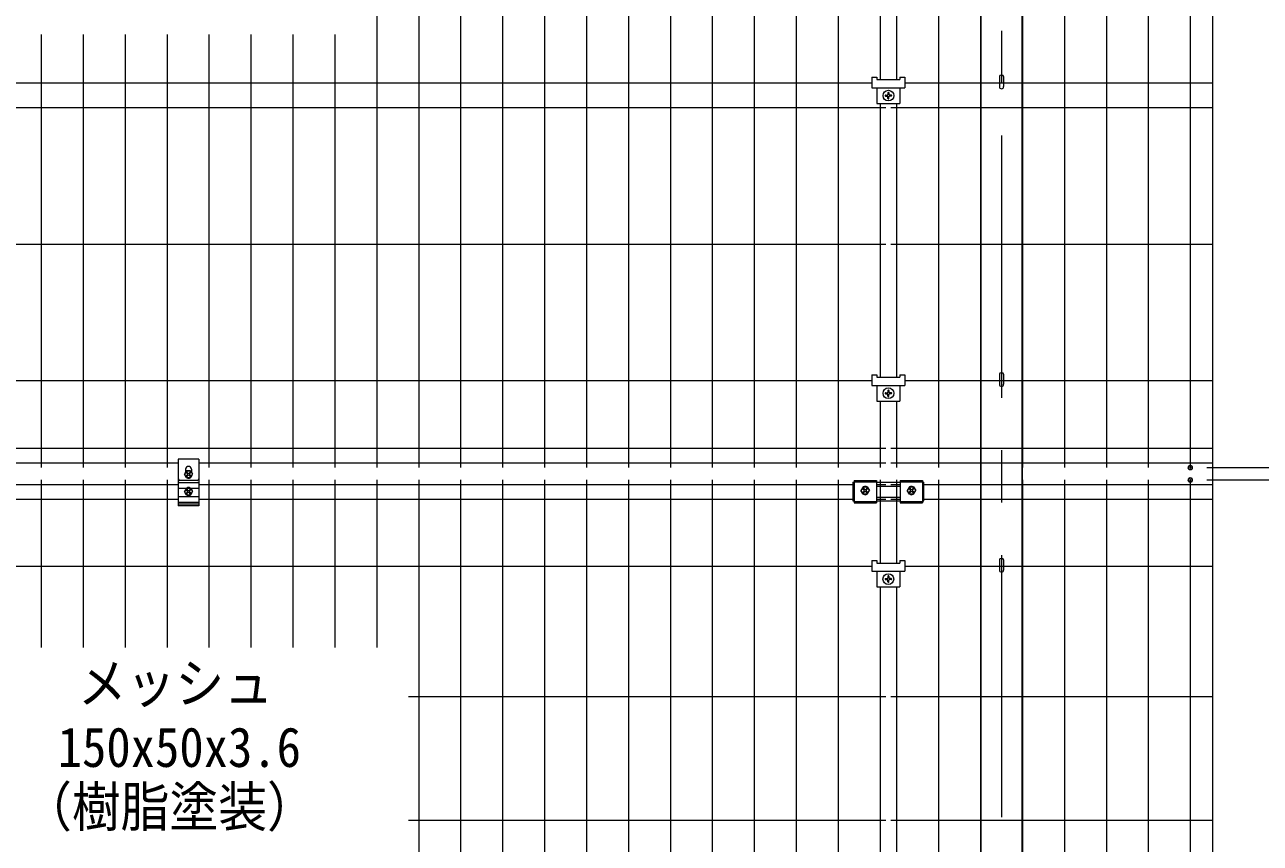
# Model space of a CAD drawing. Units: millimetres, scale not verified. Extents: x -4200 to 4200, y -2970 to 2970.
# Drawn here: x -2621 to -1125, y -646 to 346 of the extents above; entities that cross this region are included whole.
import ezdxf
from ezdxf.enums import TextEntityAlignment as Align

# ---------------------------------------------------------------- set-up
doc = ezdxf.new("R2010")
doc.units = ezdxf.units.MM
doc.header["$LTSCALE"] = 10
doc.header["$PDMODE"] = 32
doc.header["$PDSIZE"] = 5
doc.linetypes.add('USER1', pattern=[50.8, 31.75, -6.35, 6.35, -6.35])
for name, color, linetype, lineweight in [('0-1_D-STR-DIM', 7, 'Continuous', 13), ('0-4_D-STR1', 1, 'Continuous', 25), ('0-5_D-BMK', 2, 'USER1', 13), ('0-9_D-STR3', 3, 'Continuous', 13), ('0-A_D-STR2', 7, 'Continuous', 13), ('0-B_D-STR-TXT', 7, 'Continuous', 13)]:
    doc.layers.add(name, color=color, linetype=linetype, lineweight=lineweight)
doc.layers.add('0-3_Defpoints', color=8, linetype='Continuous')
doc.styles.add('ＭＳ ゴシック', font='')
doc.styles.get('ＭＳ ゴシック').set_extended_font_data('MS Gothic')

msp = doc.modelspace()

# ---------------------------------------------------------------- linework, layer by layer
at = {"layer": '0-1_D-STR-DIM'}
for p, q in [((-1183, 791.68), (-1183, -1707.18)), ((-1190.03, -190.75), (-1031.69, -190.75)), ((-1190.03, -190.75), (-1031.72, -190.75)), ((-1190.03, -205.75), (-1031.69, -205.75)), ((-1190.03, -205.75), (-1031.66, -205.75))]:
    msp.add_line(p, q, dxfattribs=at)
at = {"layer": '0-3_Defpoints'}
for p in [(-1210.03, -190.75), (-1210.03, -190.75), (-1210.03, -205.75), (-1210.03, -205.75)]:
    msp.add_point(p, dxfattribs=at)
at = {"layer": '0-4_D-STR1'}
for p, q in [((-1463.47, -2070.75), (-1463.47, 707.25)), ((-1413.47, -2070.75), (-1413.47, 707.25))]:
    msp.add_line(p, q, dxfattribs=at)
at = {"layer": '0-5_D-BMK'}
msp.add_line((-1438.47, 719.32), (-1438.47, -2085.87), dxfattribs=at)
at = {"layer": '0-9_D-STR3'}
for p, q in [((-1595.43, 282.05), (-1589.43, 282.05)), ((-1595.43, 282.05), (-1595.43, 269.25)), ((-1595.43, 269.25), (-1555.43, 269.25)), ((-1589.43, 282.05), (-1589.43, 279.15)), ((-1589.43, 279.15), (-1561.43, 279.15)), ((-1589.43, 269.25), (-1589.43, 250.25)), ((-1561.43, 282.05), (-1555.43, 282.05)), ((-1561.43, 282.05), (-1561.43, 279.15)), ((-1561.43, 269.25), (-1561.43, 250.25)), ((-1555.43, 282.05), (-1555.43, 269.25)), ((-1441.07, 282.92), (-1441.07, 270.75)), ((-1435.87, 282.92), (-1435.87, 270.75)), ((-1578.89, 260.25), (-1576.89, 260.25)), ((-1578.89, 259.25), (-1576.89, 259.25)), ((-1575.89, 263.25), (-1575.89, 261.25)), ((-1575.89, 256.25), (-1575.89, 258.25)), ((-1574.89, 263.25), (-1574.89, 261.25)), ((-1574.89, 256.25), (-1574.89, 258.25)), ((-1571.89, 260.25), (-1573.89, 260.25)), ((-1571.89, 259.25), (-1573.89, 259.25)), ((-1589.43, 250.25), (-1561.43, 250.25)), ((-1595.43, -78.45), (-1589.43, -78.45)), ((-1595.43, -78.45), (-1595.43, -91.25)), ((-1589.43, -78.45), (-1589.43, -81.35)), ((-1589.43, -81.35), (-1561.43, -81.35)), ((-1561.43, -78.45), (-1555.43, -78.45)), ((-1561.43, -78.45), (-1561.43, -81.35)), ((-1555.43, -78.45), (-1555.43, -91.25)), ((-1441.07, -77.58), (-1441.07, -89.75)), ((-1435.87, -77.58), (-1435.87, -89.75)), ((-1595.43, -91.25), (-1555.43, -91.25)), ((-1589.43, -91.25), (-1589.43, -110.25)), ((-1578.89, -100.25), (-1576.89, -100.25)), ((-1578.89, -101.25), (-1576.89, -101.25)), ((-1575.89, -97.25), (-1575.89, -99.25)), ((-1575.89, -104.25), (-1575.89, -102.25)), ((-1574.89, -97.25), (-1574.89, -99.25)), ((-1574.89, -104.25), (-1574.89, -102.25)), ((-1571.89, -100.25), (-1573.89, -100.25)), ((-1571.89, -101.25), (-1573.89, -101.25)), ((-1561.43, -91.25), (-1561.43, -110.25)), ((-1589.43, -110.25), (-1561.43, -110.25)), ((-2434.99, -180.58), (-2434.99, -237.01)), ((-2409.99, -180.58), (-2434.99, -180.58)), ((-2425.99, -192.77), (-2425.99, -196.42)), ((-2418.99, -192.77), (-2418.99, -196.42)), ((-2409.99, -180.58), (-2409.99, -237.01)), ((-2409.99, -209.31), (-2435.05, -209.31)), ((-2411.99, -206.22), (-2432.99, -206.22)), ((-2424.95, -194.62), (-2427.41, -198.88)), ((-2424.95, -203.14), (-2427.41, -198.88)), ((-2425.22, -196.83), (-2423.85, -198.2)), ((-2425.22, -200.93), (-2423.85, -199.56)), ((-2420.03, -194.62), (-2424.95, -194.62)), ((-2420.03, -203.14), (-2424.95, -203.14)), ((-2424.54, -196.15), (-2423.17, -197.52)), ((-2424.54, -201.61), (-2423.17, -200.25)), ((-2420.44, -196.15), (-2421.81, -197.52)), ((-2420.44, -201.61), (-2421.81, -200.25)), ((-2419.76, -196.83), (-2421.12, -198.2)), ((-2419.76, -200.93), (-2421.12, -199.56)), ((-2420.03, -194.62), (-2417.57, -198.88)), ((-2420.03, -203.14), (-2417.57, -198.88)), ((-1618.47, -208.23), (-1618.47, -230.98)), ((-1618.47, -208.23), (-1616.97, -208.23)), ((-1616.97, -206.37), (-1616.97, -233.56)), ((-1616.97, -206.37), (-1589.97, -206.37)), ((-1616.97, -207.95), (-1589.97, -207.95)), ((-1589.97, -206.37), (-1589.97, -233.56)), ((-1560.97, -208.95), (-1589.97, -208.95)), ((-1560.97, -206.37), (-1560.97, -233.56)), ((-1560.97, -206.37), (-1533.97, -206.37)), ((-1560.97, -207.95), (-1533.97, -207.95)), ((-1533.97, -206.37), (-1533.97, -233.56)), ((-1533.97, -208.23), (-1532.47, -208.23)), ((-1532.47, -230.98), (-1532.47, -208.23)), ((-2434.99, -215.74), (-2425.09, -215.74)), ((-2424.95, -215.49), (-2427.41, -219.75)), ((-2424.95, -224.01), (-2427.41, -219.75)), ((-2425.22, -217.7), (-2423.85, -219.06)), ((-2425.22, -221.79), (-2423.85, -220.43)), ((-2420.03, -215.49), (-2424.95, -215.49)), ((-2420.03, -224.01), (-2424.95, -224.01)), ((-2424.54, -217.02), (-2423.17, -218.38)), ((-2424.54, -222.48), (-2423.17, -221.11)), ((-2420.44, -217.02), (-2421.81, -218.38)), ((-2420.44, -222.48), (-2421.81, -221.11)), ((-2419.76, -217.7), (-2421.12, -219.06)), ((-2419.76, -221.79), (-2421.12, -220.43)), ((-2420.03, -215.49), (-2417.57, -219.75)), ((-2420.03, -224.01), (-2417.57, -219.75)), ((-2419.89, -215.74), (-2409.99, -215.74)), ((-1618.47, -213.2), (-1616.97, -213.2)), ((-1606.02, -214.17), (-1608.56, -218.58)), ((-1606.02, -222.99), (-1608.56, -218.58)), ((-1606.3, -216.46), (-1604.88, -217.87)), ((-1606.3, -220.7), (-1604.88, -219.29)), ((-1600.92, -214.17), (-1606.02, -214.17)), ((-1600.92, -222.99), (-1606.02, -222.99)), ((-1605.59, -215.75), (-1604.17, -217.17)), ((-1605.59, -221.41), (-1604.17, -219.99)), ((-1601.35, -215.75), (-1602.76, -217.17)), ((-1601.35, -221.41), (-1602.76, -219.99)), ((-1600.64, -216.46), (-1602.05, -217.87)), ((-1600.64, -220.7), (-1602.05, -219.29)), ((-1600.92, -214.17), (-1598.37, -218.58)), ((-1600.92, -222.99), (-1598.37, -218.58)), ((-1589.97, -213.2), (-1560.97, -213.2)), ((-1550.02, -214.17), (-1552.56, -218.58)), ((-1550.02, -222.99), (-1552.56, -218.58)), ((-1550.3, -216.46), (-1548.88, -217.87)), ((-1550.3, -220.7), (-1548.88, -219.29)), ((-1544.92, -214.17), (-1550.02, -214.17)), ((-1544.92, -222.99), (-1550.02, -222.99)), ((-1549.59, -215.75), (-1548.17, -217.17)), ((-1549.59, -221.41), (-1548.17, -219.99)), ((-1545.35, -215.75), (-1546.76, -217.17)), ((-1545.35, -221.41), (-1546.76, -219.99)), ((-1544.64, -216.46), (-1546.05, -217.87)), ((-1544.64, -220.7), (-1546.05, -219.29)), ((-1544.92, -214.17), (-1542.37, -218.58)), ((-1544.92, -222.99), (-1542.37, -218.58)), ((-1533.97, -213.2), (-1532.47, -213.2)), ((-2410.02, -233.04), (-2435.02, -233.04)), ((-2434.99, -225.69), (-2409.99, -225.69)), ((-2409.99, -234.97), (-2434.99, -234.97)), ((-2409.99, -237.01), (-2434.99, -237.01)), ((-1618.47, -226.73), (-1616.97, -226.73)), ((-1618.47, -230.98), (-1616.97, -230.98)), ((-1616.97, -231.98), (-1589.97, -231.98)), ((-1616.97, -233.56), (-1589.97, -233.56)), ((-1589.97, -226.73), (-1560.97, -226.73)), ((-1589.97, -230.98), (-1560.97, -230.98)), ((-1560.97, -231.98), (-1533.97, -231.98)), ((-1560.97, -233.56), (-1533.97, -233.56)), ((-1533.97, -226.73), (-1532.47, -226.73)), ((-1533.97, -230.98), (-1532.47, -230.98)), ((-1595.46, -303.47), (-1589.46, -303.47)), ((-1595.46, -303.47), (-1595.46, -316.27)), ((-1589.46, -303.47), (-1589.46, -306.37)), ((-1589.46, -306.37), (-1561.46, -306.37)), ((-1587.24, -306.35), (-1587.24, -306.37)), ((-1583.64, -306.35), (-1583.64, -306.37)), ((-1567.21, -306.35), (-1567.21, -306.37)), ((-1563.61, -306.35), (-1563.61, -306.37)), ((-1561.43, -303.48), (-1561.43, -306.38)), ((-1441.07, -302.63), (-1441.07, -314.8)), ((-1435.87, -302.63), (-1435.87, -314.8)), ((-1595.46, -316.27), (-1555.46, -316.27)), ((-1589.46, -316.27), (-1589.46, -335.27)), ((-1578.92, -325.27), (-1576.92, -325.27)), ((-1578.92, -326.27), (-1576.92, -326.27)), ((-1575.92, -322.27), (-1575.92, -324.27)), ((-1575.92, -329.27), (-1575.92, -327.27)), ((-1575.89, -322.28), (-1575.89, -324.28)), ((-1575.89, -329.28), (-1575.89, -327.28)), ((-1574.92, -322.27), (-1574.92, -324.27)), ((-1574.92, -329.27), (-1574.92, -327.27)), ((-1574.89, -322.28), (-1574.89, -324.28)), ((-1574.89, -329.28), (-1574.89, -327.28)), ((-1571.92, -325.27), (-1573.92, -325.27)), ((-1571.92, -326.27), (-1573.92, -326.27)), ((-1571.89, -325.28), (-1573.89, -325.28)), ((-1571.89, -326.28), (-1573.89, -326.28)), ((-1561.46, -316.27), (-1561.46, -335.27)), ((-1561.43, -316.28), (-1561.43, -335.28)), ((-1589.46, -335.27), (-1561.46, -335.27))]:
    msp.add_line(p, q, dxfattribs=at)
msp.add_lwpolyline([(-1561.43, -303.48), (-1555.43, -303.48), (-1555.43, -316.28)], dxfattribs=at)
for centre, radius in [((-1575.39, 259.75), 6.5), ((-1575.39, -100.75), 6.5), ((-2422.49, -198.88), 4.26), ((-2422.49, -219.75), 4.26), ((-1603.47, -218.58), 4.41), ((-1547.47, -218.58), 4.41), ((-1575.42, -325.77), 6.5)]:
    msp.add_circle(centre, radius, dxfattribs=at)
for centre, radius, start, end in [((-1438.47, 270.75), 2.6, 180, 0), ((-1578.89, 259.75), 0.5, 90.00001, 270), ((-1576.89, 261.25), 1, 270, 0.00001), ((-1576.89, 258.25), 1, 0, 90), ((-1575.39, 263.25), 0.5, 0, 179.99999), ((-1575.39, 256.25), 0.5, 180.00002, 0.00001), ((-1573.89, 261.25), 1, 180.00001, 270), ((-1573.89, 258.25), 1, 90, 180.00001), ((-1571.89, 259.75), 0.5, 270.00049, 90.00046), ((-1578.89, -100.75), 0.5, 90.00001, 270), ((-1576.89, -99.25), 1, 270, 0.00001), ((-1576.89, -102.25), 1, 0, 90), ((-1575.39, -97.25), 0.5, 0, 179.99999), ((-1575.39, -104.25), 0.5, 180.00002, 0.00001), ((-1573.89, -99.25), 1, 180.00001, 270), ((-1573.89, -102.25), 1, 90, 180.00001), ((-1571.89, -100.75), 0.5, 270.00049, 90.00046), ((-1438.47, -89.75), 2.6, 180, 0), ((-2422.49, -192.77), 3.5, 0, 180), ((-2410.01, -188.76), 0.02, 270, 0), ((-2432.99, -204.22), 2, 180, 270), ((-2424.88, -196.49), 0.483, 44.99953, 224.99952), ((-2424.88, -201.27), 0.483, 135, 314.99998), ((-2422.49, -200.09), 3.62, 237.53826, 302.46174), ((-2424.54, -198.88), 0.965, 314.99999, 45), ((-2422.49, -196.83), 0.965, 225.00001, 314.99999), ((-2422.49, -200.93), 0.965, 45, 135), ((-2420.44, -198.88), 0.965, 135, 225.00001), ((-2420.1, -196.49), 0.483, 315, 135), ((-2420.1, -201.27), 0.483, 225.00001, 44.99999), ((-2411.99, -204.22), 2, 270, 0), ((-2424.88, -217.36), 0.483, 44.99953, 224.99952), ((-2424.88, -222.13), 0.483, 135, 314.99998), ((-2422.49, -218.54), 3.62, 57.53826, 122.46174), ((-2422.49, -220.95), 3.62, 237.53826, 302.46174), ((-2424.54, -219.75), 0.965, 314.99999, 45), ((-2422.49, -217.7), 0.965, 225.00001, 314.99999), ((-2422.49, -221.79), 0.965, 45, 135), ((-2420.44, -219.75), 0.965, 135, 225.00001), ((-2420.1, -217.36), 0.483, 315, 135), ((-2420.1, -222.13), 0.483, 225.00001, 44.99999), ((-1605.94, -216.1), 0.5, 44.99953, 224.99952), ((-1605.94, -221.05), 0.5, 135, 314.99998), ((-1603.47, -217.33), 3.75, 57.53826, 122.46174), ((-1603.47, -219.83), 3.75, 237.53826, 302.46174), ((-1605.59, -218.58), 1, 314.99999, 45), ((-1603.47, -216.46), 1, 225.00001, 314.99999), ((-1603.47, -220.7), 1, 45, 135), ((-1601.35, -218.58), 1, 135, 225.00001), ((-1600.99, -216.1), 0.5, 315, 135), ((-1600.99, -221.05), 0.5, 225.00001, 44.99999), ((-1549.94, -216.1), 0.5, 44.99953, 224.99952), ((-1549.94, -221.05), 0.5, 135, 314.99998), ((-1547.47, -217.33), 3.75, 57.53826, 122.46174), ((-1547.47, -219.83), 3.75, 237.53826, 302.46174), ((-1549.59, -218.58), 1, 314.99999, 45), ((-1547.47, -216.46), 1, 225.00001, 314.99999), ((-1547.47, -220.7), 1, 45, 135), ((-1545.35, -218.58), 1, 135, 225.00001), ((-1544.99, -216.1), 0.5, 315, 135), ((-1544.99, -221.05), 0.5, 225.00001, 44.99999), ((-1578.92, -325.77), 0.5, 90.00001, 270), ((-1576.92, -324.27), 1, 270, 0.00001), ((-1576.92, -327.27), 1, 0, 90), ((-1575.42, -322.27), 0.5, 0, 179.99999), ((-1575.39, -322.28), 0.5, 0, 179.99999), ((-1573.92, -324.27), 1, 180.00001, 270), ((-1573.92, -327.27), 1, 90, 180.00001), ((-1573.89, -324.28), 1, 180.00001, 270), ((-1573.89, -327.28), 1, 90, 180.00001), ((-1571.92, -325.77), 0.5, 270.00049, 90.00046), ((-1571.89, -325.78), 0.5, 270.00049, 90.00046), ((-1438.47, -314.8), 2.6, 180, 0), ((-1575.42, -329.27), 0.5, 180.00002, 0.00001), ((-1575.39, -329.28), 0.5, 180.00002, 0.00001)]:
    msp.add_arc(centre, radius, start, end, dxfattribs=at)
for centre in [(-1438.47, 282.9), (-1438.47, -77.6), (-1438.47, -302.65)]:
    msp.add_ellipse(centre, major_axis=(-2.6, 0), ratio=0.649974, start_param=3.1415927, end_param=6.2831853, dxfattribs=at)
at = {"layer": '0-A_D-STR2'}
for p, q in [((-2194.64, 779.25), (-2194.64, -190.75)), ((-2143.87, 779.25), (-2143.87, -190.75)), ((-2093.1, 779.25), (-2093.1, -190.75)), ((-2042.34, 779.25), (-2042.34, -190.75)), ((-1991.57, 779.25), (-1991.57, -190.75)), ((-1940.8, 779.25), (-1940.8, -190.75)), ((-1890.03, 779.25), (-1890.03, -190.75)), ((-1839.26, 779.25), (-1839.26, -190.75)), ((-1788.49, 779.25), (-1788.49, -190.75)), ((-1737.72, 779.25), (-1737.72, -190.75)), ((-1686.95, 779.25), (-1686.95, -190.75)), ((-1636.18, 779.25), (-1636.18, -190.75)), ((-1514.64, 779.25), (-1514.64, -190.75)), ((-1463.87, 779.25), (-1463.87, -190.75)), ((-1413.1, 779.25), (-1413.1, -190.75)), ((-1362.34, 779.25), (-1362.34, -190.75)), ((-1311.57, 779.25), (-1311.57, -190.75)), ((-1260.8, 779.25), (-1260.8, -190.75)), ((-1210.03, 779.25), (-1210.03, -190.75)), ((-1585.41, 610.75), (-1585.41, 279.15)), ((-1565.41, 610.75), (-1565.41, 279.15)), ((-2600.8, 333.84), (-2600.8, -190.75)), ((-2550.03, 333.84), (-2550.03, -190.75)), ((-2499.26, 333.84), (-2499.26, -190.75)), ((-2448.49, 333.84), (-2448.49, -190.75)), ((-2397.72, 333.84), (-2397.72, -190.75)), ((-2346.95, 333.84), (-2346.95, -190.75)), ((-2296.18, 333.84), (-2296.18, -190.75)), ((-2245.41, 333.84), (-2245.41, -190.75)), ((-1595.43, 274.75), (-3555.43, 274.75)), ((-1183, 274.75), (-1555.43, 274.75)), ((-1578.41, 244.75), (-3572.43, 244.75)), ((-1585.41, 250.25), (-1585.41, -81.35)), ((-1183, 244.75), (-1572.43, 244.75)), ((-1565.41, 250.25), (-1565.41, -81.35)), ((-1578.41, 79.5), (-3572.43, 79.5)), ((-1183, 79.5), (-1572.43, 79.5)), ((-1595.43, -85.75), (-3555.43, -85.75)), ((-1183, -85.75), (-1555.43, -85.75)), ((-1585.41, -110.25), (-1585.41, -190.75)), ((-1565.41, -110.25), (-1565.41, -190.75)), ((-1578.41, -167.73), (-3572.43, -167.73)), ((-1183, -167.73), (-1572.43, -167.73)), ((-2434.99, -185.35), (-3572.43, -185.35)), ((-1578.41, -185.35), (-2409.99, -185.35)), ((-1183, -185.35), (-1572.43, -185.35)), ((-2600.8, -205.75), (-2600.8, -408.56)), ((-2550.03, -205.75), (-2550.03, -408.56)), ((-2499.26, -205.75), (-2499.26, -408.56)), ((-2448.49, -205.75), (-2448.49, -408.56)), ((-2397.72, -205.75), (-2397.72, -408.56)), ((-2346.95, -205.75), (-2346.95, -408.56)), ((-2296.18, -205.75), (-2296.18, -408.56)), ((-2245.41, -205.75), (-2245.41, -408.56)), ((-2194.64, -205.75), (-2194.64, -408.56)), ((-2143.87, -205.75), (-2143.87, -1690.75)), ((-2093.1, -205.75), (-2093.1, -1690.75)), ((-2042.34, -205.75), (-2042.34, -1690.75)), ((-1991.57, -205.75), (-1991.57, -1690.75)), ((-1940.8, -205.75), (-1940.8, -1690.75)), ((-1890.03, -205.75), (-1890.03, -1690.75)), ((-1839.26, -205.75), (-1839.26, -1690.75)), ((-1788.49, -205.75), (-1788.49, -1690.75)), ((-1737.72, -205.75), (-1737.72, -1690.75)), ((-1686.95, -205.75), (-1686.95, -1690.75)), ((-1636.18, -205.75), (-1636.18, -1690.75)), ((-1585.41, -205.75), (-1585.41, -306.37)), ((-1565.41, -205.75), (-1565.41, -306.37)), ((-1514.64, -205.75), (-1514.64, -1690.75)), ((-1463.87, -205.75), (-1463.87, -1690.75)), ((-1413.1, -205.75), (-1413.1, -1690.75)), ((-1362.34, -205.75), (-1362.34, -1690.75)), ((-1311.57, -205.75), (-1311.57, -1690.75)), ((-1260.8, -205.75), (-1260.8, -1690.75)), ((-1210.03, -205.75), (-1210.03, -1690.75)), ((-2435.25, -211.6), (-3533.97, -211.6)), ((-1616.97, -211.6), (-2410.25, -211.6)), ((-1578.44, -211.6), (-1589.97, -211.6)), ((-1560.97, -211.6), (-1572.43, -211.6)), ((-1183, -211.6), (-1533.97, -211.6)), ((-2435.25, -229.23), (-3533.97, -229.23)), ((-1616.97, -229.23), (-2410.25, -229.23)), ((-1578.44, -229.23), (-1589.97, -229.23)), ((-1560.97, -229.23), (-1572.43, -229.23)), ((-1183, -229.23), (-1533.97, -229.23)), ((-1595.46, -310.75), (-3555.46, -310.75)), ((-1183, -310.75), (-1555.43, -310.75)), ((-1585.41, -335.27), (-1585.41, -943.87)), ((-1565.41, -335.27), (-1565.41, -943.87)), ((-1578.44, -468.25), (-2156.27, -468.25)), ((-1183, -468.25), (-1572.43, -468.25)), ((-1578.44, -618.25), (-2156.27, -618.25)), ((-1183, -618.25), (-1572.43, -618.25))]:
    msp.add_line(p, q, dxfattribs=at)

# ---------------------------------------------------------------- texts
at = {"layer": '0-B_D-STR-TXT', "style": 'ＭＳ ゴシック', "width": 0.9}
for s, p in [('メッシュ', (-2556.5, -490.42)), ('150x50x3.6', (-2580.81, -567.75)), ('（樹脂塗装）', (-2622.66, -639.98))]:
    msp.add_text(s, height=48.09, dxfattribs=at).set_placement(p, align=Align.BOTTOM_LEFT)

doc.saveas('drawing.dxf')
